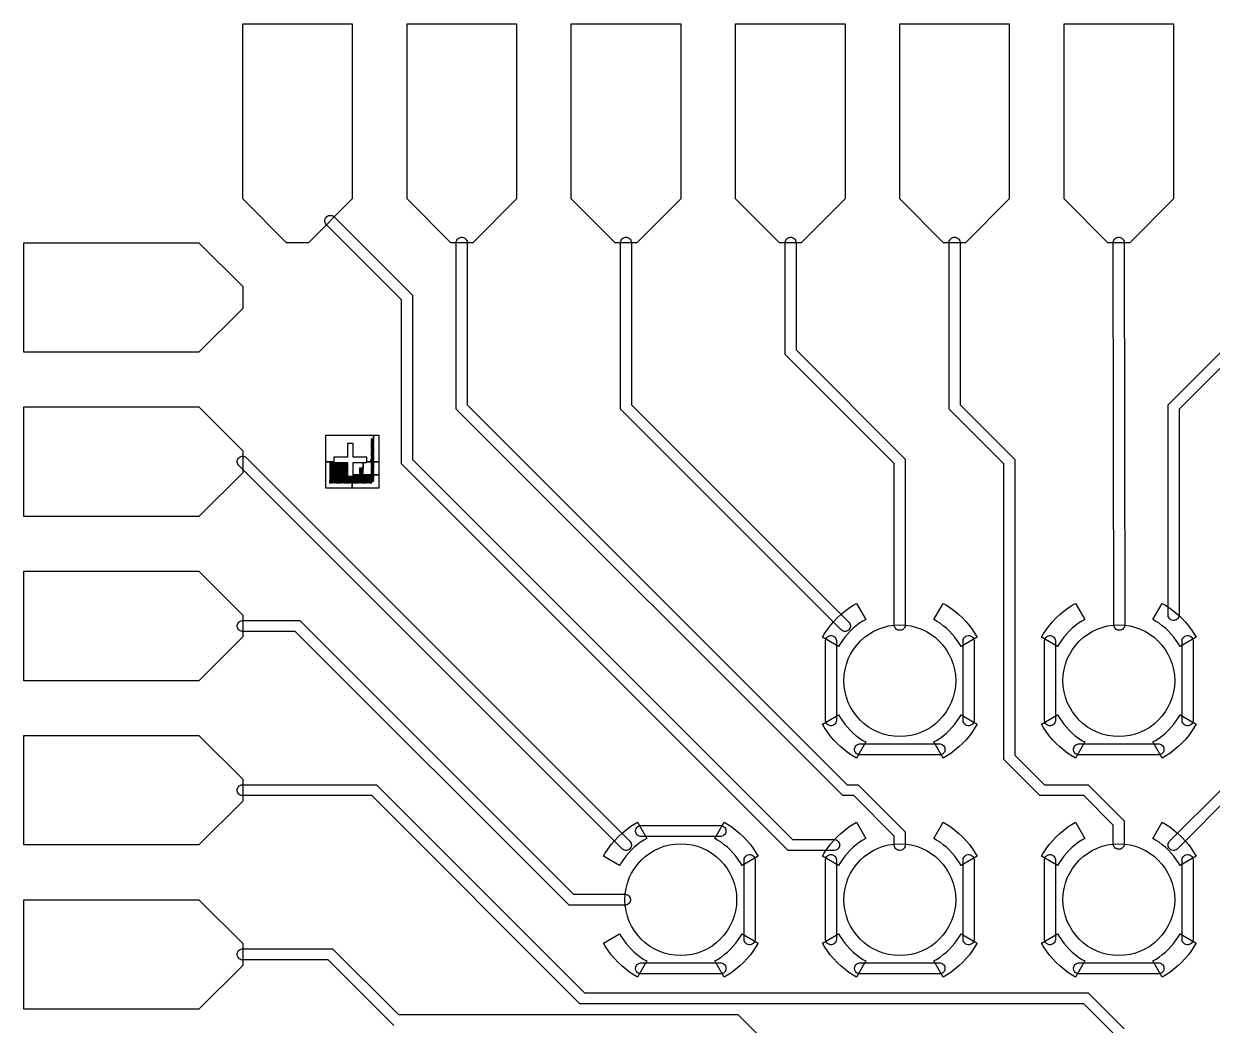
# Model space of a CAD drawing. Extents: x -17000 to 83000, y -61000 to 39000.
# Drawn here: x 1000 to 11853, y 853 to 10000 of the extents above; entities that cross this region are included whole.
import ezdxf

# ---------------------------------------------------------------- set-up
doc = ezdxf.new("R2010")
doc.units = 0
doc.layers.add('Central Electrodes', color=2, linetype='CONTINUOUS')

# ---------------------------------------------------------------- blocks, each defined once
blk = doc.blocks.new('BIG_photolith_alignment1')
at = {"layer": 'Central Electrodes'}
for points in [[(-225, -17.5), (-225, 225), (210, 225), (210, 190), (190, 190), (190, 185), (210, 185), (210, 180.5), (190, 180.5), (190, 175.5), (210, 175.5), (210, 171), (190, 171), (190, 166), (210, 166), (210, 161.5), (190, 161.5), (190, 156.5), (210, 156.5), (210, 152), (190, 152), (190, 147), (210, 147), (210, 142.5), (190, 142.5), (190, 137.5), (210, 137.5), (210, 133), (190, 133), (190, 128), (210, 128), (210, 123.5), (190, 123.5), (190, 118.5), (210, 118.5), (210, 114), (190, 114), (190, 109), (210, 109), (210, 104.5), (190, 104.5), (190, 99.5), (210, 99.5), (210, 95), (190, 95), (190, 90), (210, 90), (210, 85.5), (190, 85.5), (190, 80.5), (210, 80.5), (210, 76), (190, 76), (190, 71), (210, 71), (210, 66.5), (190, 66.5), (190, 61.5), (210, 61.5), (210, 57), (190, 57), (190, 52), (210, 52), (210, 47.5), (190, 47.5), (190, 42.5), (210, 42.5), (210, 38), (190, 38), (190, 33), (210, 33), (210, 28.5), (190, 28.5), (190, 23.5), (210, 23.5), (210, 19), (190, 19), (190, 14), (210, 14), (210, 9.5), (190, 9.5), (190, 4.5), (210, 4.5), (210, 0), (185, 0), (185, -5), (210, -5), (210, -9.5), (190, -9.5), (190, -14.5), (210, -14.5), (210, 225), (260, 225), (260, -17.5), (150, -17.5), (150, 25), (25, 25), (25, 150), (-25, 150), (-25, 25), (-150, 25), (-150, -17.5)], [(-225, -260), (-225, -17.5), (-185, -17.5), (-185, -190), (-190, -190), (-190, -210), (-185, -210), (-185, -17.5), (-175.5, -17.5), (-175.5, -190), (-180.5, -190), (-180.5, -210), (-175.5, -210), (-175.5, -17.5), (-166, -17.5), (-166, -190), (-171, -190), (-171, -210), (-166, -210), (-166, -17.5), (-156.5, -17.5), (-156.5, -190), (-161.5, -190), (-161.5, -210), (-156.5, -210), (-156.5, -17.5), (-150, -17.5), (-150, -25), (-147, -25), (-147, -190), (-152, -190), (-152, -210), (-147, -210), (-147, -25), (-137.5, -25), (-137.5, -190), (-142.5, -190), (-142.5, -210), (-137.5, -210), (-137.5, -25), (-128, -25), (-128, -190), (-133, -190), (-133, -210), (-128, -210), (-128, -25), (-118.5, -25), (-118.5, -190), (-123.5, -190), (-123.5, -210), (-118.5, -210), (-118.5, -25), (-109, -25), (-109, -190), (-114, -190), (-114, -210), (-109, -210), (-109, -25), (-99.5, -25), (-99.5, -190), (-104.5, -190), (-104.5, -210), (-99.5, -210), (-99.5, -25), (-90, -25), (-90, -190), (-95, -190), (-95, -210), (-90, -210), (-90, -25), (-80.5, -25), (-80.5, -190), (-85.5, -190), (-85.5, -210), (-80.5, -210), (-80.5, -25), (-71, -25), (-71, -190), (-76, -190), (-76, -210), (-71, -210), (-71, -25), (-61.5, -25), (-61.5, -190), (-66.5, -190), (-66.5, -210), (-61.5, -210), (-61.5, -25), (-52, -25), (-52, -190), (-57, -190), (-57, -210), (-52, -210), (-52, -25), (-42.5, -25), (-42.5, -190), (-47.5, -190), (-47.5, -210), (-42.5, -210), (-42.5, -25), (-33, -25), (-33, -190), (-38, -190), (-38, -210), (-33, -210), (-33, -25), (-25, -25), (-25, -150), (-23.5, -150), (-23.5, -190), (-28.5, -190), (-28.5, -210), (-23.5, -210), (-23.5, -150), (-14, -150), (-14, -190), (-19, -190), (-19, -210), (-14, -210), (-14, -150), (-4.5, -150), (-4.5, -190), (-9.5, -190), (-9.5, -210), (-4.5, -210), (-4.5, -150), (5, -150), (5, -185), (0, -185), (0, -210), (5, -210), (5, -150), (14.5, -150), (14.5, -190), (9.5, -190), (9.5, -210), (14.5, -210), (14.5, -150), (17.5, -150), (17.5, -260)], [(25, -138.75), (25, -25), (117.5, -25), (117.5, -77.5), (82.5, -77.5), (82.5, -122.5), (117.5, -122.5), (117.5, -25), (150, -25), (150, -17.5), (210, -17.5), (210, -19), (190, -19), (190, -24), (210, -24), (210, -28.5), (190, -28.5), (190, -33.5), (210, -33.5), (210, -38), (190, -38), (190, -43), (210, -43), (210, -47.5), (190, -47.5), (190, -52.5), (210, -52.5), (210, -57), (190, -57), (190, -62), (210, -62), (210, -66.5), (190, -66.5), (190, -71.5), (210, -71.5), (210, -76), (190, -76), (190, -81), (210, -81), (210, -85.5), (190, -85.5), (190, -90.5), (210, -90.5), (210, -95), (190, -95), (190, -100), (210, -100), (210, -104.5), (190, -104.5), (190, -109.5), (210, -109.5), (210, -114), (190, -114), (190, -119), (210, -119), (210, -123.5), (190, -123.5), (190, -128.5), (210, -128.5), (210, -133), (190, -133), (190, -138), (210, -138), (210, -17.5), (260, -17.5), (260, -138.75)], [(92.5, -117.5), (87.5, -112.5), (87.5, -87.5), (92.5, -82.5), (107.5, -82.5), (112.5, -87.5), (112.5, -112.5), (107.5, -117.5), (92.5, -117.5), (92.5, -110), (95, -112.5), (105, -112.5), (107.5, -110), (107.5, -90), (105, -87.5), (95, -87.5), (92.5, -90)], [(17.5, -260), (17.5, -150), (24, -150), (24, -190), (19, -190), (19, -210), (24, -210), (24, -150), (25, -150), (25, -138.75), (33.5, -138.75), (33.5, -190), (28.5, -190), (28.5, -210), (33.5, -210), (33.5, -138.75), (43, -138.75), (43, -190), (38, -190), (38, -210), (43, -210), (43, -138.75), (52.5, -138.75), (52.5, -190), (47.5, -190), (47.5, -210), (52.5, -210), (52.5, -138.75), (62, -138.75), (62, -190), (57, -190), (57, -210), (62, -210), (62, -138.75), (71.5, -138.75), (71.5, -190), (66.5, -190), (66.5, -210), (71.5, -210), (71.5, -138.75), (81, -138.75), (81, -190), (76, -190), (76, -210), (81, -210), (81, -138.75), (90.5, -138.75), (90.5, -190), (85.5, -190), (85.5, -210), (90.5, -210), (90.5, -138.75), (100, -138.75), (100, -190), (95, -190), (95, -210), (100, -210), (100, -138.75), (109.5, -138.75), (109.5, -190), (104.5, -190), (104.5, -210), (109.5, -210), (109.5, -138.75), (119, -138.75), (119, -190), (114, -190), (114, -210), (119, -210), (119, -138.75), (128.5, -138.75), (128.5, -190), (123.5, -190), (123.5, -210), (128.5, -210), (128.5, -138.75), (138, -138.75), (138, -190), (133, -190), (133, -210), (138, -210), (138, -138.75), (147.5, -138.75), (147.5, -190), (142.5, -190), (142.5, -210), (147.5, -210), (147.5, -138.75), (157, -138.75), (157, -190), (152, -190), (152, -210), (157, -210), (157, -138.75), (166.5, -138.75), (166.5, -190), (161.5, -190), (161.5, -210), (166.5, -210), (166.5, -138.75), (176, -138.75), (176, -190), (171, -190), (171, -210), (176, -210), (176, -138.75), (185.5, -138.75), (185.5, -190), (180.5, -190), (180.5, -210), (185.5, -210), (185.5, -138.75), (210, -138.75), (210, -142.5), (190, -142.5), (190, -147.5), (210, -147.5), (210, -152), (190, -152), (190, -157), (210, -157), (210, -161.5), (190, -161.5), (190, -166.5), (210, -166.5), (210, -171), (190, -171), (190, -176), (210, -176), (210, -180.5), (190, -180.5), (190, -185.5), (210, -185.5), (210, -190), (190, -190), (190, -210), (195, -210), (195, -195), (210, -195), (210, -138.75), (260, -138.75), (260, -260)]]:
    blk.add_lwpolyline(points, close=True, dxfattribs=at)

msp = doc.modelspace()

# ---------------------------------------------------------------- linework, layer by layer
at = {"layer": 'Central Electrodes'}
for points in [[(3400, 8000), (3000, 8400), (3000, 10000), (4000, 10000), (4000, 8400), (3600, 8000)], [(4900, 8000), (4500, 8400), (4500, 10000), (5500, 10000), (5500, 8400), (5100, 8000)], [(6400, 8000), (6000, 8400), (6000, 10000), (7000, 10000), (7000, 8400), (6600, 8000)], [(7900, 8000), (7500, 8400), (7500, 10000), (8500, 10000), (8500, 8400), (8100, 8000)], [(9400, 8000), (9000, 8400), (9000, 10000), (10000, 10000), (10000, 8400), (9600, 8000)], [(10900, 8000), (10500, 8400), (10500, 10000), (11500, 10000), (11500, 8400), (11100, 8000)], [(7979.29, 2450), (4450, 5979.29), (4450, 7479.29), (3761.163, 8168.127), (3755.691, 8176.316), (3751.922, 8185.416), (3750, 8195.076), (3750, 8204.925), (3751.922, 8214.585), (3755.691, 8223.684), (3761.162, 8231.873), (3768.127, 8238.838), (3776.316, 8244.309), (3785.415, 8248.078), (3795.075, 8250), (3804.924, 8250), (3814.584, 8248.078), (3823.684, 8244.309), (3831.873, 8238.837), (4550, 7520.71), (4550, 6020.71), (8020.71, 2550), (8404.925, 2550), (8414.584, 2548.079), (8423.684, 2544.309), (8431.873, 2538.838), (8438.838, 2531.873), (8444.309, 2523.684), (8448.079, 2514.584), (8450, 2504.925), (8450, 2495.075), (8448.079, 2485.416), (8444.309, 2476.316), (8438.838, 2468.127), (8431.873, 2461.162), (8423.684, 2455.691), (8414.584, 2451.921), (8404.925, 2450)], [(8995.075, 2450), (8985.416, 2451.921), (8976.316, 2455.691), (8968.127, 2461.162), (8961.162, 2468.127), (8955.691, 2476.316), (8951.921, 2485.416), (8950, 2495.075), (8950, 2579.29), (8579.29, 2950), (8479.29, 2950), (4950, 6479.29), (4950, 8004.925), (4951.921, 8014.584), (4955.691, 8023.684), (4961.162, 8031.873), (4968.127, 8038.838), (4976.316, 8044.309), (4985.416, 8048.079), (4995.075, 8050), (5004.925, 8050), (5014.584, 8048.079), (5023.684, 8044.309), (5031.873, 8038.838), (5038.838, 8031.873), (5044.309, 8023.684), (5048.079, 8014.584), (5050, 8004.925), (5050, 6520.71), (8520.71, 3050), (8620.71, 3050), (9050, 2620.71), (9050, 2495.075), (9048.079, 2485.416), (9044.309, 2476.316), (9038.838, 2468.127), (9031.873, 2461.162), (9023.684, 2455.691), (9014.584, 2451.921), (9004.925, 2450)], [(8495.076, 4450), (8485.416, 4451.922), (8476.316, 4455.691), (8468.127, 4461.163), (6450, 6479.29), (6450, 8004.925), (6451.921, 8014.584), (6455.691, 8023.684), (6461.162, 8031.873), (6468.127, 8038.838), (6476.316, 8044.309), (6485.416, 8048.079), (6495.075, 8050), (6504.925, 8050), (6514.584, 8048.079), (6523.684, 8044.309), (6531.873, 8038.838), (6538.838, 8031.873), (6544.309, 8023.684), (6548.079, 8014.584), (6550, 8004.925), (6550, 6520.71), (8538.837, 4531.873), (8544.309, 4523.684), (8548.078, 4514.584), (8550, 4504.924), (8550, 4495.075), (8548.078, 4485.415), (8544.309, 4476.316), (8538.838, 4468.127), (8531.873, 4461.162), (8523.684, 4455.691), (8514.585, 4451.922), (8504.925, 4450)], [(8995.075, 4460.252), (8985.416, 4462.173), (8976.316, 4465.943), (8968.127, 4471.414), (8961.162, 4478.379), (8955.691, 4486.568), (8951.921, 4495.668), (8950, 4505.327), (8950, 5983.037), (7953.747, 6979.29), (7953.747, 8004.925), (7955.668, 8014.584), (7959.438, 8023.684), (7964.909, 8031.873), (7971.874, 8038.838), (7980.063, 8044.309), (7989.163, 8048.079), (7998.822, 8050), (8008.672, 8050), (8018.331, 8048.079), (8027.431, 8044.309), (8035.62, 8038.838), (8042.585, 8031.873), (8048.056, 8023.684), (8051.826, 8014.584), (8053.747, 8004.925), (8053.747, 7020.71), (9050, 6024.457), (9050, 4505.327), (9048.079, 4495.668), (9044.309, 4486.568), (9038.838, 4478.379), (9031.873, 4471.414), (9023.684, 4465.943), (9014.584, 4462.173), (9004.925, 4460.252)], [(10995.075, 2460.285), (10985.416, 2462.206), (10976.316, 2465.976), (10968.127, 2471.447), (10961.162, 2478.412), (10955.691, 2486.601), (10951.921, 2495.701), (10950, 2505.36), (10950, 2679.29), (10679.29, 2950), (10279.29, 2950), (9950, 3279.29), (9950, 5979.29), (9450, 6479.29), (9450, 8004.925), (9451.921, 8014.584), (9455.691, 8023.684), (9461.162, 8031.873), (9468.127, 8038.838), (9476.316, 8044.309), (9485.416, 8048.079), (9495.075, 8050), (9504.925, 8050), (9514.584, 8048.079), (9523.684, 8044.309), (9531.873, 8038.838), (9538.838, 8031.873), (9544.309, 8023.684), (9548.079, 8014.584), (9550, 8004.925), (9550, 6520.71), (10050, 6020.71), (10050, 3320.71), (10320.71, 3050), (10720.71, 3050), (11050, 2720.71), (11050, 2505.36), (11048.079, 2495.701), (11044.309, 2486.601), (11038.838, 2478.412), (11031.873, 2471.447), (11023.684, 2465.976), (11014.584, 2462.206), (11004.925, 2460.285)], [(10999.408, 4460.246), (10989.745, 4462.156), (10980.641, 4465.914), (10972.445, 4471.375), (10965.473, 4478.331), (10959.991, 4486.514), (10956.21, 4495.609), (10954.277, 4505.266), (10949.994, 8004.59), (10951.904, 8014.253), (10955.662, 8023.357), (10961.123, 8031.553), (10968.079, 8038.525), (10976.262, 8044.007), (10985.357, 8047.788), (10995.014, 8049.721), (11004.863, 8049.733), (11014.526, 8047.823), (11023.63, 8044.065), (11031.826, 8038.604), (11038.798, 8031.648), (11044.28, 8023.465), (11048.061, 8014.37), (11049.994, 8004.713), (11054.277, 4505.389), (11052.367, 4495.726), (11048.609, 4486.622), (11043.148, 4478.426), (11036.192, 4471.454), (11028.009, 4465.972), (11018.914, 4462.191), (11009.257, 4460.258)], [(1000, 7000), (1000, 8000), (2600, 8000), (3000, 7600), (3000, 7400), (2600, 7000)], [(1000, 5500), (1000, 6500), (2600, 6500), (3000, 6100), (3000, 5900), (2600, 5500)], [(6495.076, 2450), (6485.416, 2451.922), (6476.316, 2455.691), (6468.127, 2461.163), (2961.163, 5968.127), (2955.691, 5976.316), (2951.922, 5985.416), (2950, 5995.076), (2950, 6004.925), (2951.922, 6014.585), (2955.691, 6023.684), (2961.162, 6031.873), (2968.127, 6038.838), (2976.316, 6044.309), (2985.415, 6048.078), (2995.075, 6050), (3004.924, 6050), (3014.584, 6048.078), (3023.684, 6044.309), (3031.873, 6038.837), (6538.837, 2531.873), (6544.309, 2523.684), (6548.078, 2514.584), (6550, 2504.924), (6550, 2495.075), (6548.078, 2485.415), (6544.309, 2476.316), (6538.838, 2468.127), (6531.873, 2461.162), (6523.684, 2455.691), (6514.585, 2451.922), (6504.925, 2450)], [(1000, 4000), (1000, 5000), (2600, 5000), (3000, 4600), (3000, 4400), (2600, 4000)], [(8440.743, 4311.34), (8293.52, 4396.34), (8310.303, 4425.411), (8336.206, 4464.794), (8364.354, 4502.602), (8394.654, 4538.713), (8427.001, 4572.999), (8461.287, 4605.346), (8497.398, 4635.646), (8535.206, 4663.793), (8574.589, 4689.697), (8603.66, 4706.48), (8688.66, 4559.257), (8663.873, 4544.945), (8632.757, 4524.479), (8602.879, 4502.237), (8574.351, 4478.299), (8547.26, 4452.74), (8521.701, 4425.649), (8497.763, 4397.121), (8475.52, 4367.243), (8455.055, 4336.127)], [(9559.257, 4311.34), (9544.945, 4336.127), (9524.479, 4367.243), (9502.237, 4397.121), (9478.299, 4425.649), (9452.74, 4452.74), (9425.649, 4478.299), (9397.121, 4502.237), (9367.243, 4524.479), (9336.127, 4544.945), (9311.34, 4559.257), (9396.34, 4706.48), (9425.411, 4689.697), (9464.794, 4663.793), (9502.602, 4635.646), (9538.713, 4605.346), (9572.999, 4572.999), (9605.346, 4538.713), (9635.646, 4502.602), (9663.793, 4464.794), (9689.697, 4425.411), (9706.48, 4396.34)], [(10440.743, 4311.34), (10293.52, 4396.34), (10310.303, 4425.411), (10336.206, 4464.794), (10364.354, 4502.602), (10394.654, 4538.713), (10427.001, 4572.999), (10461.287, 4605.346), (10497.398, 4635.646), (10535.206, 4663.793), (10574.589, 4689.697), (10603.66, 4706.48), (10688.66, 4559.257), (10663.873, 4544.945), (10632.757, 4524.479), (10602.879, 4502.237), (10574.351, 4478.299), (10547.26, 4452.74), (10521.701, 4425.649), (10497.763, 4397.121), (10475.52, 4367.243), (10455.055, 4336.127)], [(11559.257, 4311.34), (11544.945, 4336.127), (11524.479, 4367.243), (11502.237, 4397.121), (11478.299, 4425.649), (11452.74, 4452.74), (11425.649, 4478.299), (11397.121, 4502.237), (11367.243, 4524.479), (11336.127, 4544.945), (11311.34, 4559.257), (11396.34, 4706.48), (11425.411, 4689.697), (11464.794, 4663.793), (11502.602, 4635.646), (11538.713, 4605.346), (11572.999, 4572.999), (11605.346, 4538.713), (11635.646, 4502.602), (11663.793, 4464.794), (11689.697, 4425.411), (11706.48, 4396.34)], [(5979.29, 1949.929), (3479.219, 4450), (2995.075, 4450), (2985.416, 4451.921), (2976.316, 4455.691), (2968.127, 4461.162), (2961.162, 4468.127), (2955.691, 4476.316), (2951.921, 4485.416), (2950, 4495.075), (2950, 4504.925), (2951.921, 4514.584), (2955.691, 4523.684), (2961.162, 4531.873), (2968.127, 4538.838), (2976.316, 4544.309), (2985.416, 4548.079), (2995.075, 4550), (3520.639, 4550), (6020.71, 2049.929), (6494.673, 2049.929), (6504.332, 2048.008), (6513.432, 2044.238), (6521.621, 2038.767), (6528.586, 2031.802), (6534.057, 2023.613), (6537.827, 2014.513), (6539.748, 2004.854), (6539.748, 1995.004), (6537.827, 1985.345), (6534.057, 1976.245), (6528.586, 1968.056), (6521.621, 1961.091), (6513.432, 1955.62), (6504.332, 1951.85), (6494.673, 1949.929)], [(8367.207, 3587.5), (8357.548, 3589.421), (8348.448, 3593.191), (8340.259, 3598.662), (8333.294, 3605.627), (8327.823, 3613.816), (8324.053, 3622.916), (8322.132, 3632.575), (8322.132, 4367.425), (8324.053, 4377.084), (8327.823, 4386.184), (8333.294, 4394.373), (8340.259, 4401.338), (8348.448, 4406.809), (8357.548, 4410.579), (8367.207, 4412.5), (8377.057, 4412.5), (8386.716, 4410.579), (8395.816, 4406.809), (8404.005, 4401.338), (8410.97, 4394.373), (8416.441, 4386.184), (8420.211, 4377.084), (8422.132, 4367.425), (8422.132, 3632.575), (8420.211, 3622.916), (8416.441, 3613.816), (8410.97, 3605.627), (8404.005, 3598.662), (8395.816, 3593.191), (8386.716, 3589.421), (8377.057, 3587.5)], [(9622.943, 3587.5), (9613.284, 3589.421), (9604.184, 3593.191), (9595.995, 3598.662), (9589.03, 3605.627), (9583.559, 3613.816), (9579.789, 3622.916), (9577.868, 3632.575), (9577.868, 4367.425), (9579.789, 4377.084), (9583.559, 4386.184), (9589.03, 4394.373), (9595.995, 4401.338), (9604.184, 4406.809), (9613.284, 4410.579), (9622.943, 4412.5), (9632.793, 4412.5), (9642.452, 4410.579), (9651.552, 4406.809), (9659.741, 4401.338), (9666.706, 4394.373), (9672.177, 4386.184), (9675.947, 4377.084), (9677.868, 4367.425), (9677.868, 3632.575), (9675.947, 3622.916), (9672.177, 3613.816), (9666.706, 3605.627), (9659.741, 3598.662), (9651.552, 3593.191), (9642.452, 3589.421), (9632.793, 3587.5)], [(10367.207, 3587.5), (10357.548, 3589.421), (10348.448, 3593.191), (10340.259, 3598.662), (10333.294, 3605.627), (10327.823, 3613.816), (10324.053, 3622.916), (10322.132, 3632.575), (10322.132, 4367.425), (10324.053, 4377.084), (10327.823, 4386.184), (10333.294, 4394.373), (10340.259, 4401.338), (10348.448, 4406.809), (10357.548, 4410.579), (10367.207, 4412.5), (10377.057, 4412.5), (10386.716, 4410.579), (10395.816, 4406.809), (10404.005, 4401.338), (10410.97, 4394.373), (10416.441, 4386.184), (10420.211, 4377.084), (10422.132, 4367.425), (10422.132, 3632.575), (10420.211, 3622.916), (10416.441, 3613.816), (10410.97, 3605.627), (10404.005, 3598.662), (10395.816, 3593.191), (10386.716, 3589.421), (10377.057, 3587.5)], [(11622.943, 3587.5), (11613.284, 3589.421), (11604.184, 3593.191), (11595.995, 3598.662), (11589.03, 3605.627), (11583.559, 3613.816), (11579.789, 3622.916), (11577.868, 3632.575), (11577.868, 4367.425), (11579.789, 4377.084), (11583.559, 4386.184), (11589.03, 4394.373), (11595.995, 4401.338), (11604.184, 4406.809), (11613.284, 4410.579), (11622.943, 4412.5), (11632.793, 4412.5), (11642.452, 4410.579), (11651.552, 4406.809), (11659.741, 4401.338), (11666.706, 4394.373), (11672.177, 4386.184), (11675.947, 4377.084), (11677.868, 4367.425), (11677.868, 3632.575), (11675.947, 3622.916), (11672.177, 3613.816), (11666.706, 3605.627), (11659.741, 3598.662), (11651.552, 3593.191), (11642.452, 3589.421), (11632.793, 3587.5)], [(8603.66, 3293.52), (8574.589, 3310.303), (8535.206, 3336.207), (8497.398, 3364.354), (8461.287, 3394.654), (8427.001, 3427.001), (8394.654, 3461.287), (8364.354, 3497.398), (8336.206, 3535.206), (8310.303, 3574.589), (8293.52, 3603.66), (8440.743, 3688.66), (8455.055, 3663.873), (8475.52, 3632.757), (8497.763, 3602.879), (8521.701, 3574.351), (8547.26, 3547.26), (8574.351, 3521.701), (8602.879, 3497.763), (8632.757, 3475.521), (8663.873, 3455.055), (8688.66, 3440.743)], [(9396.339, 3293.52), (9311.34, 3440.743), (9336.127, 3455.055), (9367.243, 3475.521), (9397.121, 3497.763), (9425.649, 3521.701), (9452.74, 3547.26), (9478.299, 3574.351), (9502.237, 3602.879), (9524.479, 3632.757), (9544.945, 3663.873), (9559.257, 3688.66), (9706.48, 3603.66), (9689.697, 3574.589), (9663.793, 3535.206), (9635.646, 3497.398), (9605.346, 3461.287), (9572.999, 3427.001), (9538.713, 3394.654), (9502.602, 3364.354), (9464.794, 3336.207), (9425.411, 3310.303)], [(10603.66, 3293.52), (10574.589, 3310.303), (10535.206, 3336.207), (10497.398, 3364.354), (10461.287, 3394.654), (10427.001, 3427.001), (10394.654, 3461.287), (10364.354, 3497.398), (10336.206, 3535.206), (10310.303, 3574.589), (10293.52, 3603.66), (10440.743, 3688.66), (10455.055, 3663.873), (10475.52, 3632.757), (10497.763, 3602.879), (10521.701, 3574.351), (10547.26, 3547.26), (10574.351, 3521.701), (10602.879, 3497.763), (10632.757, 3475.521), (10663.873, 3455.055), (10688.66, 3440.743)], [(11396.34, 3293.52), (11311.34, 3440.743), (11336.127, 3455.055), (11367.243, 3475.521), (11397.121, 3497.763), (11425.649, 3521.701), (11452.74, 3547.26), (11478.299, 3574.351), (11502.237, 3602.879), (11524.479, 3632.757), (11544.945, 3663.873), (11559.257, 3688.66), (11706.48, 3603.66), (11689.697, 3574.589), (11663.793, 3535.206), (11635.646, 3497.398), (11605.346, 3461.287), (11572.999, 3427.001), (11538.713, 3394.654), (11502.602, 3364.354), (11464.794, 3336.207), (11425.411, 3310.303)], [(1000, 2500), (1000, 3500), (2600, 3500), (3000, 3100), (3000, 2900), (2600, 2500)], [(8632.575, 3322.132), (8622.916, 3324.053), (8613.816, 3327.823), (8605.627, 3333.294), (8598.662, 3340.259), (8593.191, 3348.448), (8589.421, 3357.548), (8587.5, 3367.207), (8587.5, 3377.057), (8589.421, 3386.716), (8593.191, 3395.816), (8598.662, 3404.005), (8605.627, 3410.97), (8613.816, 3416.441), (8622.916, 3420.211), (8632.575, 3422.132), (9367.425, 3422.132), (9377.084, 3420.211), (9386.184, 3416.441), (9394.373, 3410.97), (9401.338, 3404.005), (9406.809, 3395.816), (9410.579, 3386.716), (9412.5, 3377.057), (9412.5, 3367.207), (9410.579, 3357.548), (9406.809, 3348.448), (9401.338, 3340.259), (9394.373, 3333.294), (9386.184, 3327.823), (9377.084, 3324.053), (9367.425, 3322.132)], [(10632.575, 3322.132), (10622.916, 3324.053), (10613.816, 3327.823), (10605.627, 3333.294), (10598.662, 3340.259), (10593.191, 3348.448), (10589.421, 3357.548), (10587.5, 3367.207), (10587.5, 3377.057), (10589.421, 3386.716), (10593.191, 3395.816), (10598.662, 3404.005), (10605.627, 3410.97), (10613.816, 3416.441), (10622.916, 3420.211), (10632.575, 3422.132), (11367.425, 3422.132), (11377.084, 3420.211), (11386.184, 3416.441), (11394.373, 3410.97), (11401.338, 3404.005), (11406.809, 3395.816), (11410.579, 3386.716), (11412.5, 3377.057), (11412.5, 3367.207), (11410.579, 3357.548), (11406.809, 3348.448), (11401.338, 3340.259), (11394.373, 3333.294), (11386.184, 3327.823), (11377.084, 3324.053), (11367.425, 3322.132)], [(6440.743, 2311.34), (6293.52, 2396.34), (6310.303, 2425.411), (6336.206, 2464.794), (6364.354, 2502.602), (6394.654, 2538.713), (6427.001, 2572.999), (6461.287, 2605.346), (6497.398, 2635.646), (6535.206, 2663.793), (6574.589, 2689.697), (6603.66, 2706.48), (6688.66, 2559.257), (6663.873, 2544.945), (6632.757, 2524.479), (6602.879, 2502.237), (6574.351, 2478.299), (6547.26, 2452.74), (6521.701, 2425.649), (6497.763, 2397.121), (6475.52, 2367.243), (6455.055, 2336.127)], [(6632.575, 2577.868), (6622.916, 2579.789), (6613.816, 2583.559), (6605.627, 2589.03), (6598.662, 2595.995), (6593.191, 2604.184), (6589.421, 2613.284), (6587.5, 2622.943), (6587.5, 2632.793), (6589.421, 2642.452), (6593.191, 2651.552), (6598.662, 2659.741), (6605.627, 2666.706), (6613.816, 2672.177), (6622.916, 2675.947), (6632.575, 2677.868), (7367.425, 2677.868), (7377.084, 2675.947), (7386.184, 2672.177), (7394.373, 2666.706), (7401.338, 2659.741), (7406.809, 2651.552), (7410.579, 2642.452), (7412.5, 2632.793), (7412.5, 2622.943), (7410.579, 2613.284), (7406.809, 2604.184), (7401.338, 2595.995), (7394.373, 2589.03), (7386.184, 2583.559), (7377.084, 2579.789), (7367.425, 2577.868)], [(7559.257, 2311.34), (7544.945, 2336.127), (7524.479, 2367.243), (7502.237, 2397.121), (7478.299, 2425.649), (7452.74, 2452.74), (7425.649, 2478.299), (7397.121, 2502.237), (7367.243, 2524.479), (7336.127, 2544.945), (7311.34, 2559.257), (7396.34, 2706.48), (7425.411, 2689.697), (7464.794, 2663.793), (7502.602, 2635.646), (7538.713, 2605.346), (7572.999, 2572.999), (7605.346, 2538.713), (7635.646, 2502.602), (7663.793, 2464.794), (7689.697, 2425.411), (7706.48, 2396.34)], [(8440.743, 2311.34), (8293.52, 2396.34), (8310.303, 2425.411), (8336.206, 2464.794), (8364.354, 2502.602), (8394.654, 2538.713), (8427.001, 2572.999), (8461.287, 2605.346), (8497.398, 2635.646), (8535.206, 2663.793), (8574.589, 2689.697), (8603.66, 2706.48), (8688.66, 2559.257), (8663.873, 2544.945), (8632.757, 2524.479), (8602.879, 2502.237), (8574.351, 2478.299), (8547.26, 2452.74), (8521.701, 2425.649), (8497.763, 2397.121), (8475.52, 2367.243), (8455.055, 2336.127)], [(9559.257, 2311.34), (9544.945, 2336.127), (9524.479, 2367.243), (9502.237, 2397.121), (9478.299, 2425.649), (9452.74, 2452.74), (9425.649, 2478.299), (9397.121, 2502.237), (9367.243, 2524.479), (9336.127, 2544.945), (9311.34, 2559.257), (9396.34, 2706.48), (9425.411, 2689.697), (9464.794, 2663.793), (9502.602, 2635.646), (9538.713, 2605.346), (9572.999, 2572.999), (9605.346, 2538.713), (9635.646, 2502.602), (9663.793, 2464.794), (9689.697, 2425.411), (9706.48, 2396.34)], [(10440.743, 2311.34), (10293.52, 2396.34), (10310.303, 2425.411), (10336.206, 2464.794), (10364.354, 2502.602), (10394.654, 2538.713), (10427.001, 2572.999), (10461.287, 2605.346), (10497.398, 2635.646), (10535.206, 2663.793), (10574.589, 2689.697), (10603.66, 2706.48), (10688.66, 2559.257), (10663.873, 2544.945), (10632.757, 2524.479), (10602.879, 2502.237), (10574.351, 2478.299), (10547.26, 2452.74), (10521.701, 2425.649), (10497.763, 2397.121), (10475.52, 2367.243), (10455.055, 2336.127)], [(11559.257, 2311.34), (11544.945, 2336.127), (11524.479, 2367.243), (11502.237, 2397.121), (11478.299, 2425.649), (11452.74, 2452.74), (11425.649, 2478.299), (11397.121, 2502.237), (11367.243, 2524.479), (11336.127, 2544.945), (11311.34, 2559.257), (11396.34, 2706.48), (11425.411, 2689.697), (11464.794, 2663.793), (11502.602, 2635.646), (11538.713, 2605.346), (11572.999, 2572.999), (11605.346, 2538.713), (11635.646, 2502.602), (11663.793, 2464.794), (11689.697, 2425.411), (11706.48, 2396.34)], [(7622.943, 1587.5), (7613.284, 1589.421), (7604.184, 1593.191), (7595.995, 1598.662), (7589.03, 1605.627), (7583.559, 1613.816), (7579.789, 1622.916), (7577.868, 1632.575), (7577.868, 2367.425), (7579.789, 2377.084), (7583.559, 2386.184), (7589.03, 2394.373), (7595.995, 2401.338), (7604.184, 2406.809), (7613.284, 2410.579), (7622.943, 2412.5), (7632.793, 2412.5), (7642.452, 2410.579), (7651.552, 2406.809), (7659.741, 2401.338), (7666.706, 2394.373), (7672.177, 2386.184), (7675.947, 2377.084), (7677.868, 2367.425), (7677.868, 1632.575), (7675.947, 1622.916), (7672.177, 1613.816), (7666.706, 1605.627), (7659.741, 1598.662), (7651.552, 1593.191), (7642.452, 1589.421), (7632.793, 1587.5)], [(8367.207, 1587.5), (8357.548, 1589.421), (8348.448, 1593.191), (8340.259, 1598.662), (8333.294, 1605.627), (8327.823, 1613.816), (8324.053, 1622.916), (8322.132, 1632.575), (8322.132, 2367.425), (8324.053, 2377.084), (8327.823, 2386.184), (8333.294, 2394.373), (8340.259, 2401.338), (8348.448, 2406.809), (8357.548, 2410.579), (8367.207, 2412.5), (8377.057, 2412.5), (8386.716, 2410.579), (8395.816, 2406.809), (8404.005, 2401.338), (8410.97, 2394.373), (8416.441, 2386.184), (8420.211, 2377.084), (8422.132, 2367.425), (8422.132, 1632.575), (8420.211, 1622.916), (8416.441, 1613.816), (8410.97, 1605.627), (8404.005, 1598.662), (8395.816, 1593.191), (8386.716, 1589.421), (8377.057, 1587.5)], [(9622.943, 1587.5), (9613.284, 1589.421), (9604.184, 1593.191), (9595.995, 1598.662), (9589.03, 1605.627), (9583.559, 1613.816), (9579.789, 1622.916), (9577.868, 1632.575), (9577.868, 2367.425), (9579.789, 2377.084), (9583.559, 2386.184), (9589.03, 2394.373), (9595.995, 2401.338), (9604.184, 2406.809), (9613.284, 2410.579), (9622.943, 2412.5), (9632.793, 2412.5), (9642.452, 2410.579), (9651.552, 2406.809), (9659.741, 2401.338), (9666.706, 2394.373), (9672.177, 2386.184), (9675.947, 2377.084), (9677.868, 2367.425), (9677.868, 1632.575), (9675.947, 1622.916), (9672.177, 1613.816), (9666.706, 1605.627), (9659.741, 1598.662), (9651.552, 1593.191), (9642.452, 1589.421), (9632.793, 1587.5)], [(10367.207, 1587.5), (10357.548, 1589.421), (10348.448, 1593.191), (10340.259, 1598.662), (10333.294, 1605.627), (10327.823, 1613.816), (10324.053, 1622.916), (10322.132, 1632.575), (10322.132, 2367.425), (10324.053, 2377.084), (10327.823, 2386.184), (10333.294, 2394.373), (10340.259, 2401.338), (10348.448, 2406.809), (10357.548, 2410.579), (10367.207, 2412.5), (10377.057, 2412.5), (10386.716, 2410.579), (10395.816, 2406.809), (10404.005, 2401.338), (10410.97, 2394.373), (10416.441, 2386.184), (10420.211, 2377.084), (10422.132, 2367.425), (10422.132, 1632.575), (10420.211, 1622.916), (10416.441, 1613.816), (10410.97, 1605.627), (10404.005, 1598.662), (10395.816, 1593.191), (10386.716, 1589.421), (10377.057, 1587.5)], [(11622.943, 1587.5), (11613.284, 1589.421), (11604.184, 1593.191), (11595.995, 1598.662), (11589.03, 1605.627), (11583.559, 1613.816), (11579.789, 1622.916), (11577.868, 1632.575), (11577.868, 2367.425), (11579.789, 2377.084), (11583.559, 2386.184), (11589.03, 2394.373), (11595.995, 2401.338), (11604.184, 2406.809), (11613.284, 2410.579), (11622.943, 2412.5), (11632.793, 2412.5), (11642.452, 2410.579), (11651.552, 2406.809), (11659.741, 2401.338), (11666.706, 2394.373), (11672.177, 2386.184), (11675.947, 2377.084), (11677.868, 2367.425), (11677.868, 1632.575), (11675.947, 1622.916), (11672.177, 1613.816), (11666.706, 1605.627), (11659.741, 1598.662), (11651.552, 1593.191), (11642.452, 1589.421), (11632.793, 1587.5)], [(1000, 1000), (1000, 2000), (2600, 2000), (3000, 1600), (3000, 1400), (2600, 1000)], [(6603.66, 1293.52), (6574.589, 1310.303), (6535.206, 1336.207), (6497.398, 1364.354), (6461.287, 1394.654), (6427.001, 1427.001), (6394.654, 1461.287), (6364.354, 1497.398), (6336.206, 1535.206), (6310.303, 1574.589), (6293.52, 1603.66), (6440.743, 1688.66), (6455.055, 1663.873), (6475.52, 1632.757), (6497.763, 1602.879), (6521.701, 1574.351), (6547.26, 1547.26), (6574.351, 1521.701), (6602.879, 1497.763), (6632.757, 1475.521), (6663.873, 1455.055), (6688.66, 1440.743)], [(7396.339, 1293.52), (7311.34, 1440.743), (7336.127, 1455.055), (7367.243, 1475.521), (7397.121, 1497.763), (7425.649, 1521.701), (7452.74, 1547.26), (7478.299, 1574.351), (7502.237, 1602.879), (7524.479, 1632.757), (7544.945, 1663.873), (7559.257, 1688.66), (7706.48, 1603.66), (7689.697, 1574.589), (7663.793, 1535.206), (7635.646, 1497.398), (7605.346, 1461.287), (7572.999, 1427.001), (7538.713, 1394.654), (7502.602, 1364.354), (7464.794, 1336.207), (7425.411, 1310.303)], [(8603.66, 1293.52), (8574.589, 1310.303), (8535.206, 1336.207), (8497.398, 1364.354), (8461.287, 1394.654), (8427.001, 1427.001), (8394.654, 1461.287), (8364.354, 1497.398), (8336.206, 1535.206), (8310.303, 1574.589), (8293.52, 1603.66), (8440.743, 1688.66), (8455.055, 1663.873), (8475.52, 1632.757), (8497.763, 1602.879), (8521.701, 1574.351), (8547.26, 1547.26), (8574.351, 1521.701), (8602.879, 1497.763), (8632.757, 1475.521), (8663.873, 1455.055), (8688.66, 1440.743)], [(9396.339, 1293.52), (9311.34, 1440.743), (9336.127, 1455.055), (9367.243, 1475.521), (9397.121, 1497.763), (9425.649, 1521.701), (9452.74, 1547.26), (9478.299, 1574.351), (9502.237, 1602.879), (9524.479, 1632.757), (9544.945, 1663.873), (9559.257, 1688.66), (9706.48, 1603.66), (9689.697, 1574.589), (9663.793, 1535.206), (9635.646, 1497.398), (9605.346, 1461.287), (9572.999, 1427.001), (9538.713, 1394.654), (9502.602, 1364.354), (9464.794, 1336.207), (9425.411, 1310.303)], [(10603.66, 1293.52), (10574.589, 1310.303), (10535.206, 1336.207), (10497.398, 1364.354), (10461.287, 1394.654), (10427.001, 1427.001), (10394.654, 1461.287), (10364.354, 1497.398), (10336.206, 1535.206), (10310.303, 1574.589), (10293.52, 1603.66), (10440.743, 1688.66), (10455.055, 1663.873), (10475.52, 1632.757), (10497.763, 1602.879), (10521.701, 1574.351), (10547.26, 1547.26), (10574.351, 1521.701), (10602.879, 1497.763), (10632.757, 1475.521), (10663.873, 1455.055), (10688.66, 1440.743)], [(11396.34, 1293.52), (11311.34, 1440.743), (11336.127, 1455.055), (11367.243, 1475.521), (11397.121, 1497.763), (11425.649, 1521.701), (11452.74, 1547.26), (11478.299, 1574.351), (11502.237, 1602.879), (11524.479, 1632.757), (11544.945, 1663.873), (11559.257, 1688.66), (11706.48, 1603.66), (11689.697, 1574.589), (11663.793, 1535.206), (11635.646, 1497.398), (11605.346, 1461.287), (11572.999, 1427.001), (11538.713, 1394.654), (11502.602, 1364.354), (11464.794, 1336.207), (11425.411, 1310.303)], [(6632.575, 1322.132), (6622.916, 1324.053), (6613.816, 1327.823), (6605.627, 1333.294), (6598.662, 1340.259), (6593.191, 1348.448), (6589.421, 1357.548), (6587.5, 1367.207), (6587.5, 1377.057), (6589.421, 1386.716), (6593.191, 1395.816), (6598.662, 1404.005), (6605.627, 1410.97), (6613.816, 1416.441), (6622.916, 1420.211), (6632.575, 1422.132), (7367.425, 1422.132), (7377.084, 1420.211), (7386.184, 1416.441), (7394.373, 1410.97), (7401.338, 1404.005), (7406.809, 1395.816), (7410.579, 1386.716), (7412.5, 1377.057), (7412.5, 1367.207), (7410.579, 1357.548), (7406.809, 1348.448), (7401.338, 1340.259), (7394.373, 1333.294), (7386.184, 1327.823), (7377.084, 1324.053), (7367.425, 1322.132)], [(8632.575, 1322.132), (8622.916, 1324.053), (8613.816, 1327.823), (8605.627, 1333.294), (8598.662, 1340.259), (8593.191, 1348.448), (8589.421, 1357.548), (8587.5, 1367.207), (8587.5, 1377.057), (8589.421, 1386.716), (8593.191, 1395.816), (8598.662, 1404.005), (8605.627, 1410.97), (8613.816, 1416.441), (8622.916, 1420.211), (8632.575, 1422.132), (9367.425, 1422.132), (9377.084, 1420.211), (9386.184, 1416.441), (9394.373, 1410.97), (9401.338, 1404.005), (9406.809, 1395.816), (9410.579, 1386.716), (9412.5, 1377.057), (9412.5, 1367.207), (9410.579, 1357.548), (9406.809, 1348.448), (9401.338, 1340.259), (9394.373, 1333.294), (9386.184, 1327.823), (9377.084, 1324.053), (9367.425, 1322.132)], [(10632.575, 1322.132), (10622.916, 1324.053), (10613.816, 1327.823), (10605.627, 1333.294), (10598.662, 1340.259), (10593.191, 1348.448), (10589.421, 1357.548), (10587.5, 1367.207), (10587.5, 1377.057), (10589.421, 1386.716), (10593.191, 1395.816), (10598.662, 1404.005), (10605.627, 1410.97), (10613.816, 1416.441), (10622.916, 1420.211), (10632.575, 1422.132), (11367.425, 1422.132), (11377.084, 1420.211), (11386.184, 1416.441), (11394.373, 1410.97), (11401.338, 1404.005), (11406.809, 1395.816), (11410.579, 1386.716), (11412.5, 1377.057), (11412.5, 1367.207), (11410.579, 1357.548), (11406.809, 1348.448), (11401.338, 1340.259), (11394.373, 1333.294), (11386.184, 1327.823), (11377.084, 1324.053), (11367.425, 1322.132)]]:
    msp.add_lwpolyline(points, close=True, dxfattribs=at)
for points in [[(12550, 7479.29), (11550, 6479.29), (11550, 4595.075), (11548.079, 4585.416), (11544.309, 4576.316), (11538.838, 4568.127), (11531.873, 4561.162), (11523.684, 4555.691), (11514.584, 4551.921), (11504.925, 4550), (11495.075, 4550), (11485.416, 4551.921), (11476.316, 4555.691), (11468.127, 4561.162), (11461.162, 4568.127), (11455.691, 4576.316), (11451.921, 4585.416), (11450, 4595.075), (11450, 6520.71), (12450, 7520.71)], [(10950, 779.29), (10679.29, 1050), (6079.29, 1050), (4179.29, 2950), (2995.075, 2950), (2985.416, 2951.921), (2976.316, 2955.691), (2968.127, 2961.162), (2961.162, 2968.127), (2955.691, 2976.316), (2951.921, 2985.416), (2950, 2995.075), (2950, 3004.925), (2951.921, 3014.584), (2955.691, 3023.684), (2961.162, 3031.873), (2968.127, 3038.838), (2976.316, 3044.309), (2985.416, 3048.079), (2995.075, 3050), (4220.71, 3050), (6120.71, 1150), (10720.71, 1150), (11050, 820.71)], [(12048.922, 2978.212), (11531.873, 2461.163), (11523.684, 2455.691), (11514.584, 2451.922), (11504.924, 2450), (11495.075, 2450), (11485.415, 2451.922), (11476.316, 2455.691), (11468.127, 2461.162), (11461.162, 2468.127), (11455.691, 2476.316), (11451.922, 2485.415), (11450, 2495.075), (11450, 2504.924), (11451.922, 2514.584), (11455.691, 2523.684), (11461.163, 2531.873), (11948.938, 3019.648)], [(4379.29, 850), (3779.29, 1450), (2995.075, 1450), (2985.416, 1451.921), (2976.316, 1455.691), (2968.127, 1461.162), (2961.162, 1468.127), (2955.691, 1476.316), (2951.921, 1485.416), (2950, 1495.075), (2950, 1504.925), (2951.921, 1514.584), (2955.691, 1523.684), (2961.162, 1531.873), (2968.127, 1538.838), (2976.316, 1544.309), (2985.416, 1548.079), (2995.075, 1550), (3820.71, 1550), (4420.71, 950), (7520.71, 950), (8420.71, 50)]]:
    msp.add_lwpolyline(points, dxfattribs=at)
for centre in [(9000, 4000), (11000, 4000), (7000, 2000), (9000, 2000), (11000, 2000)]:
    msp.add_circle(centre, 510.252, dxfattribs=at)

# ---------------------------------------------------------------- block references
msp.add_blockref('BIG_photolith_alignment1', (3982.5, 6017.5))

doc.saveas('drawing.dxf')
